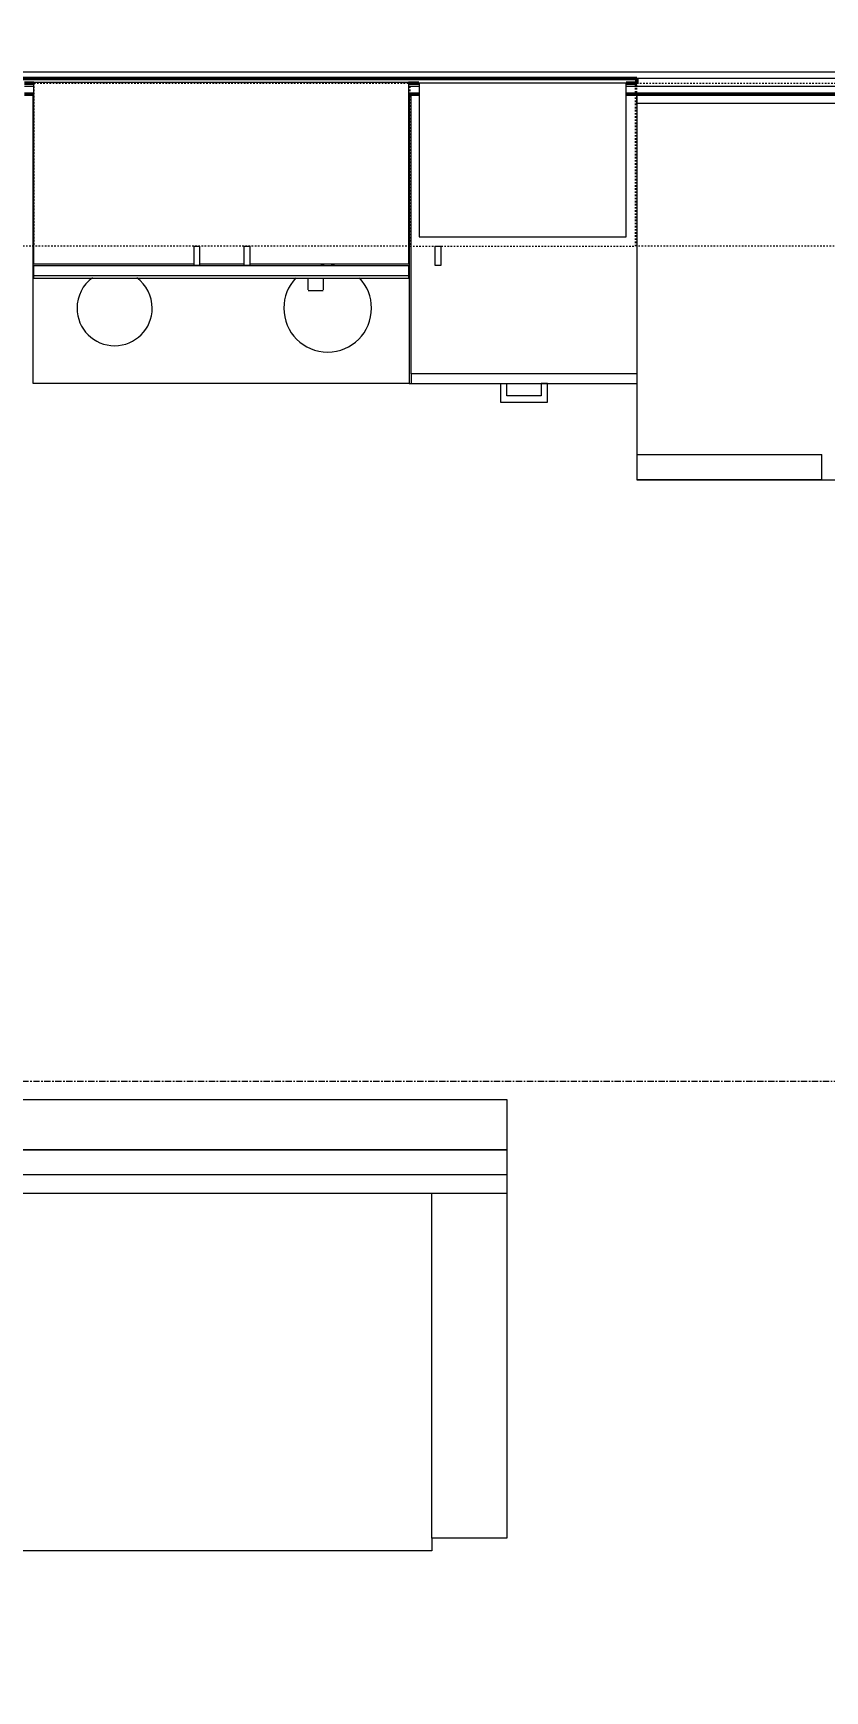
# Model space of a CAD drawing. Header units: inches. Extents: x -4266 to -1814, y 9706 to 12441.
# Drawn here: x -3765.1 to -3701.9, y 10418.6 to 10550.8 of the extents above; entities that cross this region are included whole.
import ezdxf

# ---------------------------------------------------------------- set-up
doc = ezdxf.new("R2010")
doc.units = ezdxf.units.IN
doc.header["$MEASUREMENT"] = 0
doc.linetypes.add('Dash', pattern=[0.25, 0.125, -0.125])
doc.linetypes.add('Grid Line 1_2_', pattern=[0.875, 0.5, -0.125, 0.125, -0.125])
for name, color, linetype, lineweight in [('A-ANNO-DIMS', 211, 'Continuous', 9), ('A-ANNO-DIMS-96', 211, 'Continuous', 9), ('A-WALL', 113, 'Continuous', 13), ('A-WALL-3', 250, 'Continuous', 50), ('I-FURN', 30, 'Continuous', 9), ('I-FURN-1', 7, 'Continuous', 9), ('I-WALL-3', 2, 'Continuous', 50), ('Q-CASE-2', 7, 'Continuous', 9), ('Q-CASE-4', 7, 'Dash', 9), ('Q-CASE-HDLN-1', 7, 'Dash', 9), ('Q-SPCQ-2', 7, 'Continuous', 9), ('S-GRID-1', 1, 'Grid Line 1_2_', 9)]:
    doc.layers.add(name, color=color, linetype=linetype, lineweight=lineweight)
doc.styles.add('Century Gothic', font='ufonts.com_century-gothic.ttf', dxfattribs={"height": 9})
doc.dimstyles.new('OD__1_16__Tol__', dxfattribs={"dimscale": 12, "dimtxt": 9.397514, "dimasz": 1, "dimexe": 0.75, "dimexo": 0.5, "dimgap": 0.125, "dimtad": 1, "dimdec": 4, "dimrnd": 0.0625, "dimzin": 3, "dimdsep": 46, "dimlunit": 4, "dimtxsty": 'Century Gothic', "dimblk1": 'OBLIQUE', "dimblk2": 'OBLIQUE', "dimsah": 1, "dimcen": 0.09, "dimdle": 0.75, "dimazin": 0, "dimtfac": 1, "dimtdec": 4, "dimtix": 1, "dimtmove": 0, "dimatfit": 3, "dimfxl": 1, "dimtvp": 1, "dimtfill": 1, "dimfrac": 2, "dimtolj": 1, "dimtzin": 0, "dimarcsym": 2})

# ---------------------------------------------------------------- blocks, each defined once
blk = doc.blocks.new('DIMBLOCK6-FLOOR PLAN - 1ST FLOOR')
at = {"layer": 'A-ANNO-DIMS-96'}
for p, q in [((-3829.32, 11540.99), (-3829.32, 10271.31)), ((-3829.32, 10280.31), (-3829.32, 11540.99)), ((-3338.72, 10282.79), (-3338.72, 10271.31)), ((-3338.72, 10280.31), (-3338.72, 10282.79)), ((-3838.32, 10280.31), (-3338.72, 10280.31))]:
    blk.add_line(p, q, dxfattribs=at)
at = {"layer": 'A-ANNO-DIMS-96', "lineweight": 50}
for p, q in [((-3829.32, 10280.31), (-3823.32, 10286.31)), ((-3338.72, 10280.31), (-3332.72, 10286.31)), ((-3829.32, 10280.31), (-3835.32, 10274.31)), ((-3338.72, 10280.31), (-3344.72, 10274.31))]:
    blk.add_line(p, q, dxfattribs=at)
at = {"layer": 'A-ANNO-DIMS-96', "color": 0, "char_height": 9, "attachment_point": 1, "line_spacing_factor": 0.984502, "style": 'Century Gothic', "bg_fill": 3, "box_fill_scale": 1.25, "bg_fill_color": 256, "bg_fill_true_color": 13158600, "bg_fill_transparency": 0}
for s, insert, width in [('40\' - 10 5/8"', (-3618.26, 10293.34), 82.1611), ('490.6', (-3599.76, 10275.58), 37.7691)]:
    blk.add_mtext(s, dxfattribs=dict(at, insert=insert, width=width))
blk = doc.blocks.new('_Oblique')
at = {"color": 0, "linetype": 'ByBlock', "lineweight": -2}
blk.add_line((-0.5, -0.5), (0.5, 0.5), dxfattribs=at)

msp = doc.modelspace()

# ---------------------------------------------------------------- linework, layer by layer
at = {"layer": 'A-WALL'}
for p, q in [((-3486.67374, 10547.6894), (-3822.72374, 10547.6894)), ((-3486.67374, 10547.1894), (-3822.72374, 10547.1894)), ((-3765.03968, 10546.5644), (-3765.78968, 10546.5644)), ((-3734.33344, 10546.5644), (-3735.15779, 10546.5644)), ((-3486.67374, 10546.5644), (-3717.78968, 10546.5644))]:
    msp.add_line(p, q, dxfattribs=at)
at = {"layer": 'I-WALL-3'}
for p, q in [((-3765.78968, 10545.9394), (-3765.03968, 10545.9394)), ((-3735.15779, 10545.9394), (-3734.33344, 10545.9394)), ((-3717.78968, 10545.9394), (-3487.29874, 10545.9394))]:
    msp.add_line(p, q, dxfattribs=at)

# ---------------------------------------------------------------- next in the draw order: dimensions: what is measured, and where the dimension line sits
at = {"layer": 'A-ANNO-DIMS'}
dim = msp.add_linear_dim(base=(-3338.72374, 10280.30762), p1=(-3829.32374, 11546.9894), p2=(-3338.72374, 10288.7929), dimstyle='OD__1_16__Tol__', override={"dimpost": '<>\\X', "dimfxl": 1350.461691}, dxfattribs=at)
dim.commit()
dim.dimension.update_dxf_attribs({"geometry": 'DIMBLOCK6-FLOOR PLAN - 1ST FLOOR', "text_midpoint": (-3584.02374, 10280.30762)})

# ---------------------------------------------------------------- next in the draw order: linework, layer by layer
at = {"layer": 'A-WALL-3'}
for p, q in [((-3716.92779, 10547.1894), (-3822.72374, 10547.1894)), ((-3765.78968, 10546.8144), (-3765.03968, 10546.8144)), ((-3735.15779, 10546.8144), (-3734.33344, 10546.8144)), ((-3717.78968, 10546.8144), (-3716.92779, 10546.8144)), ((-3716.92779, 10546.8144), (-3716.92779, 10547.1894))]:
    msp.add_line(p, q, dxfattribs=at)
at = {"layer": 'I-FURN'}
for p, q in [((-3727.29108, 10461.74373), (-3811.29108, 10461.74373)), ((-3811.29108, 10461.74373), (-3727.29108, 10461.74373)), ((-3727.29108, 10461.74373), (-3727.29108, 10458.24373)), ((-3727.29108, 10459.74373), (-3811.29108, 10459.74373)), ((-3727.29108, 10458.24373), (-3811.29108, 10458.24373)), ((-3733.29108, 10430.74373), (-3733.29108, 10458.24373)), ((-3727.29108, 10458.24373), (-3727.29108, 10430.74373)), ((-3733.29108, 10430.74373), (-3733.29108, 10429.74373)), ((-3727.29108, 10430.74373), (-3733.29108, 10430.74373)), ((-3733.29108, 10429.74373), (-3805.29108, 10429.74373))]:
    msp.add_line(p, q, dxfattribs=at)
at = {"layer": 'I-FURN-1'}
for p, q in [((-3811.29108, 10465.74373), (-3727.29108, 10465.74373)), ((-3727.29108, 10465.74373), (-3727.29108, 10461.74373))]:
    msp.add_line(p, q, dxfattribs=at)
at = {"layer": 'Q-CASE-2'}
for p, q in [((-3765.03968, 10532.38871), (-3765.03968, 10546.8769)), ((-3735.15779, 10546.8769), (-3765.03968, 10546.8769)), ((-3735.15779, 10546.8769), (-3735.15779, 10532.38871)), ((-3717.78968, 10546.8144), (-3734.28968, 10546.8144)), ((-3734.28968, 10546.8144), (-3734.28968, 10534.5644)), ((-3717.78968, 10534.5644), (-3717.78968, 10546.8144)), ((-3734.92779, 10523.6269), (-3734.92779, 10545.9394)), ((-3716.92779, 10545.9394), (-3716.92779, 10545.1894)), ((-3734.28968, 10534.5644), (-3717.78968, 10534.5644)), ((-3752.27813, 10533.8144), (-3751.78968, 10533.8144)), ((-3752.27813, 10533.8144), (-3752.27813, 10532.31514)), ((-3751.78968, 10532.31514), (-3751.78968, 10533.8144)), ((-3748.27813, 10533.8144), (-3747.78968, 10533.8144)), ((-3748.27813, 10533.8144), (-3748.27813, 10532.31514)), ((-3747.78968, 10532.31514), (-3747.78968, 10533.8144)), ((-3733.03968, 10533.8144), (-3732.55124, 10533.8144)), ((-3733.03968, 10533.8144), (-3733.03968, 10532.31514)), ((-3732.55124, 10532.31514), (-3732.55124, 10533.8144)), ((-3752.27813, 10532.38871), (-3765.03968, 10532.38871)), ((-3765.03968, 10532.2706), (-3735.15779, 10532.2706)), ((-3765.03968, 10531.4832), (-3765.03968, 10532.2706)), ((-3752.27813, 10532.31514), (-3751.78968, 10532.31514)), ((-3748.27813, 10532.38871), (-3751.78968, 10532.38871)), ((-3748.27813, 10532.31514), (-3747.78968, 10532.31514)), ((-3735.15779, 10532.38871), (-3747.78968, 10532.38871)), ((-3735.15779, 10532.2706), (-3735.15779, 10531.4832)), ((-3733.03968, 10532.31514), (-3732.55124, 10532.31514)), ((-3765.03968, 10531.27756), (-3765.03968, 10531.4832)), ((-3765.03968, 10531.4832), (-3735.15779, 10531.4832)), ((-3765.03968, 10531.27756), (-3735.15779, 10531.27756)), ((-3743.14992, 10530.32692), (-3743.14992, 10531.24212)), ((-3741.9578, 10531.24212), (-3741.9578, 10530.32692)), ((-3735.15779, 10531.4832), (-3735.15779, 10531.27756)), ((-3743.14992, 10530.27775), (-3741.9578, 10530.27775)), ((-3734.92779, 10523.6269), (-3734.92779, 10522.8769)), ((-3716.92779, 10523.6269), (-3734.92779, 10523.6269)), ((-3734.92779, 10522.8769), (-3716.92779, 10522.8769)), ((-3727.80279, 10522.8769), (-3727.30342, 10522.8769)), ((-3727.80279, 10522.8769), (-3727.80279, 10521.3769)), ((-3727.30342, 10521.87627), (-3727.30342, 10522.8769)), ((-3724.05279, 10522.8769), (-3724.55217, 10522.8769)), ((-3724.55217, 10522.8769), (-3724.55217, 10521.87627)), ((-3724.05279, 10521.3769), (-3724.05279, 10522.8769)), ((-3727.80279, 10521.3769), (-3724.05279, 10521.3769)), ((-3724.55217, 10521.87627), (-3727.30342, 10521.87627))]:
    msp.add_line(p, q, dxfattribs=at)
at = {"layer": 'Q-CASE-4'}
for p, q in [((-3786.03968, 10546.8144), (-3765.03968, 10546.8144)), ((-3765.03968, 10546.8144), (-3765.03968, 10533.8144)), ((-3765.03968, 10533.8144), (-3765.03968, 10546.8144)), ((-3765.03968, 10546.8144), (-3735.03968, 10546.8144)), ((-3717.03968, 10546.8144), (-3735.03968, 10546.8144)), ((-3735.03968, 10546.8144), (-3735.03968, 10533.8144)), ((-3735.03968, 10546.8144), (-3735.03968, 10533.8144)), ((-3717.03968, 10533.8144), (-3717.03968, 10546.8144)), ((-3716.92779, 10533.8144), (-3716.92779, 10546.8144)), ((-3716.92779, 10546.8144), (-3680.92779, 10546.8144)), ((-3765.03968, 10533.8144), (-3786.03968, 10533.8144)), ((-3735.03968, 10533.8144), (-3765.03968, 10533.8144)), ((-3735.03968, 10533.8144), (-3717.03968, 10533.8144)), ((-3680.92779, 10533.8144), (-3716.92779, 10533.8144))]:
    msp.add_line(p, q, dxfattribs=at)
at = {"layer": 'Q-CASE-HDLN-1'}
for p, q in [((-3716.92779, 10545.1894), (-3716.92779, 10545.9394)), ((-3735.09874, 10522.8769), (-3716.92779, 10522.8769))]:
    msp.add_line(p, q, dxfattribs=at)
at = {"layer": 'Q-SPCQ-2'}
for p, q in [((-3765.09874, 10522.8769), (-3765.09874, 10545.9394)), ((-3735.09874, 10545.9394), (-3735.09874, 10522.8769)), ((-3681.17779, 10545.1894), (-3716.92779, 10545.1894)), ((-3716.92779, 10545.1894), (-3716.92779, 10515.1894)), ((-3765.03968, 10544.8769), (-3765.09874, 10544.8769)), ((-3735.09874, 10544.8769), (-3735.15779, 10544.8769)), ((-3735.09874, 10522.8769), (-3765.09874, 10522.8769)), ((-3716.92779, 10517.1894), (-3702.17779, 10517.1894)), ((-3716.92779, 10517.1894), (-3716.92779, 10515.1894)), ((-3702.17779, 10515.1894), (-3702.17779, 10517.1894)), ((-3716.92779, 10515.1894), (-3681.17779, 10515.1894)), ((-3702.17779, 10515.1894), (-3716.92779, 10515.1894))]:
    msp.add_line(p, q, dxfattribs=at)
for centre, radius, start, end in [((-3741.59874, 10528.8769), 3.5, 81.0227551, 98.9772449), ((-3758.59874, 10528.8769), 3, 126.0263714, 180), ((-3758.59874, 10528.8769), 3, 0, 54.0455016), ((-3741.59874, 10528.8769), 3.5, 136.470583, 180), ((-3741.59874, 10528.8769), 3.5, 0, 43.529417), ((-3758.59874, 10528.8769), 3, 180, 0), ((-3741.59874, 10528.8769), 3.5, 180, 0)]:
    msp.add_arc(centre, radius, start, end, dxfattribs=at)
at = {"layer": 'S-GRID-1'}
msp.add_line((-1814.20638, 10467.1894), (-4168.71446, 10467.1894), dxfattribs=at)

doc.saveas('drawing.dxf')
